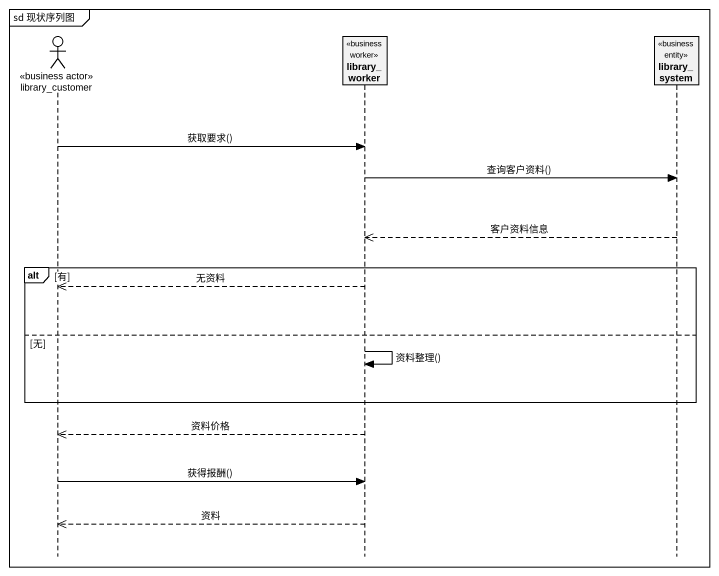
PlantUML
@startuml
mainframe sd 现状序列图
hide footbox
actor library_customer <<business actor>>
participant library_worker <<business worker>>
participant library_system <<business entity>>

library_customer -> library_worker : 获取要求()
library_worker -> library_system : 查询客户资料()
library_system -->> library_worker : 客户资料信息
alt 有
  library_worker -->> library_customer : 无资料
else 无
  library_worker -> library_worker : 资料整理()
end
library_worker -->> library_customer : 资料价格
library_customer -> library_worker : 获得报酬()
library_worker -->> library_customer : 资料
@enduml
